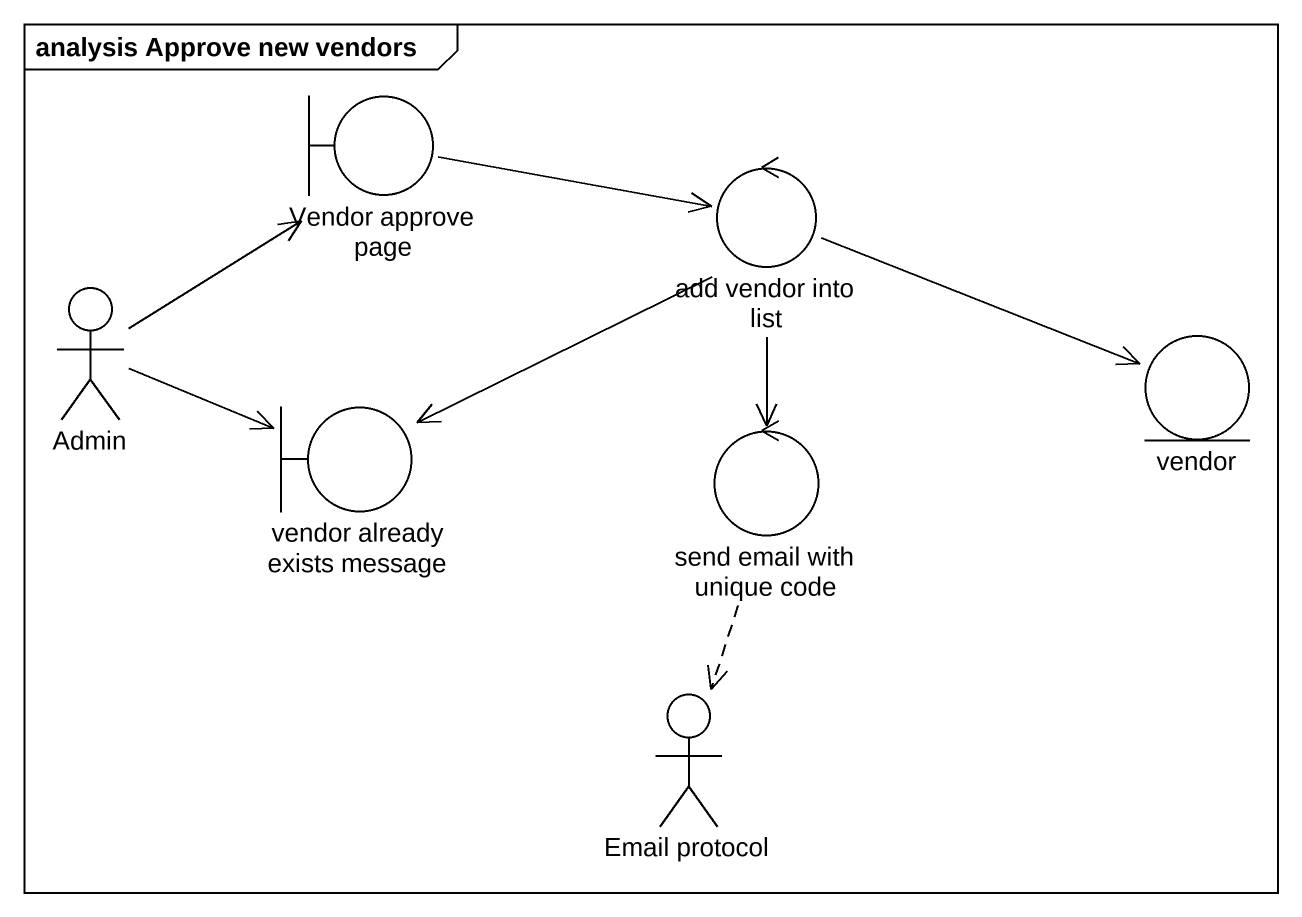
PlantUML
@startuml
mainframe analysis Approve new vendors
boundary "Vendor approve page" as Vendor_approve_page
control "add vendor into list" as add_vendor_into_list
actor Admin
boundary "vendor already exists message" as vendor_already_exists
entity vendor
control "send email with unique code" as send_email_with_unique_code
actor "Email protocol" as Email_protocol
Vendor_approve_page -right-> add_vendor_into_list
add_vendor_into_list --> vendor_already_exists
add_vendor_into_list -right-> vendor
add_vendor_into_list --> send_email_with_unique_code
Admin -up-> Vendor_approve_page
Admin -right-> vendor_already_exists
send_email_with_unique_code ..> Email_protocol
@enduml
